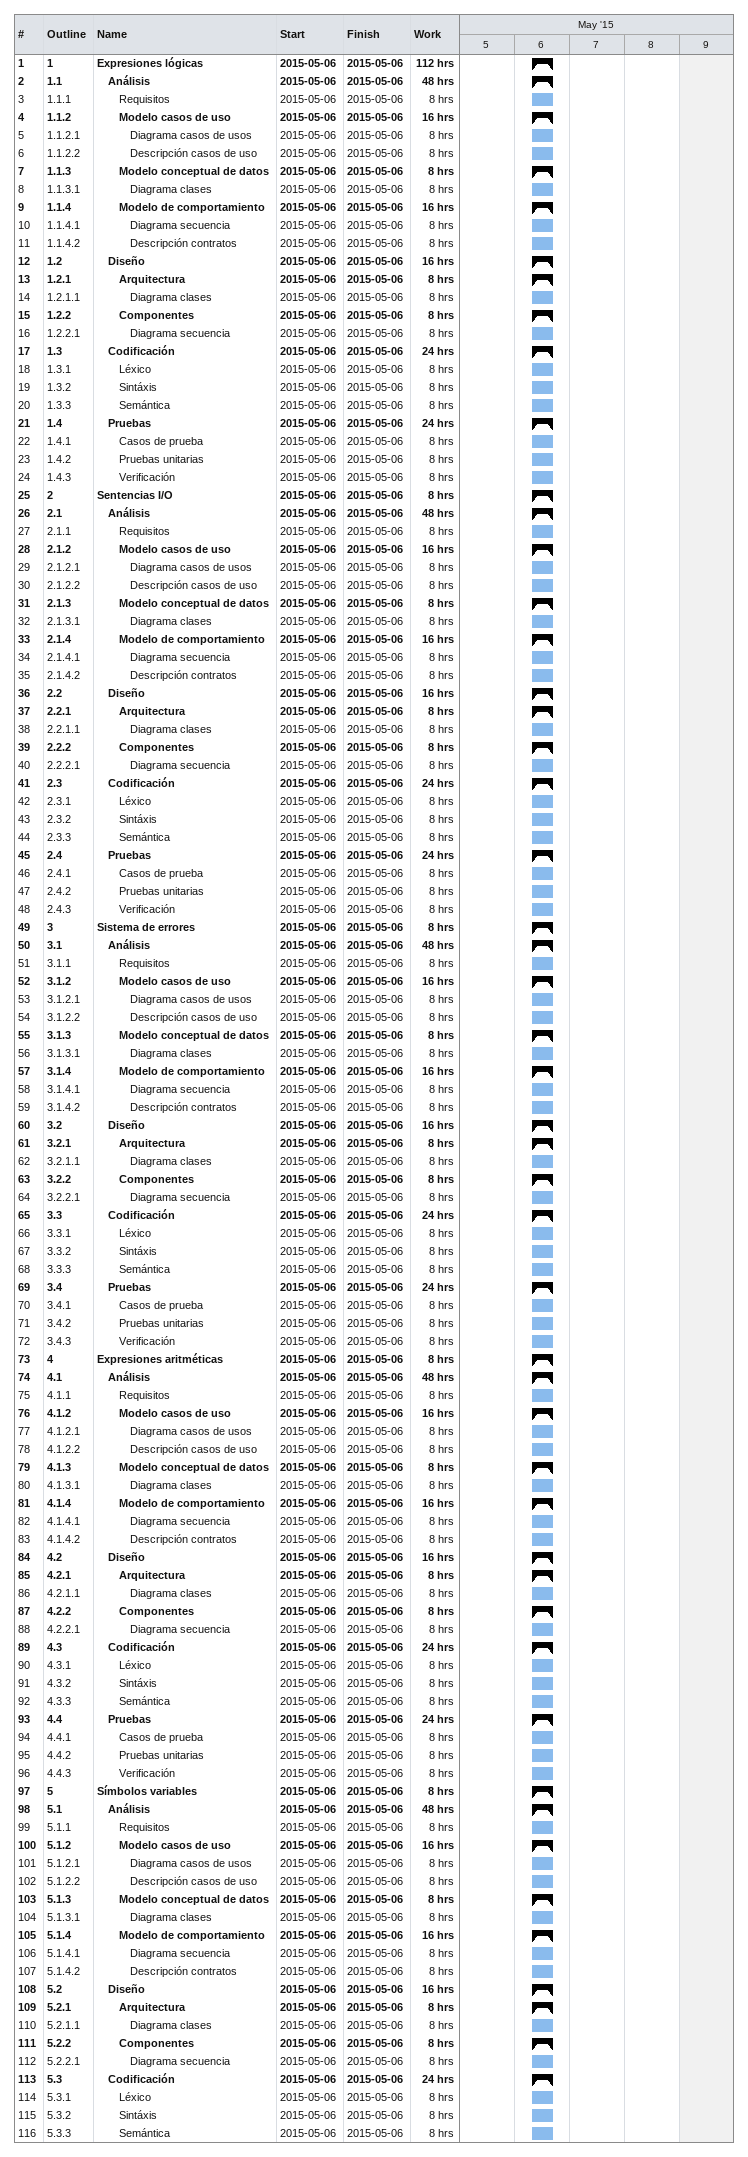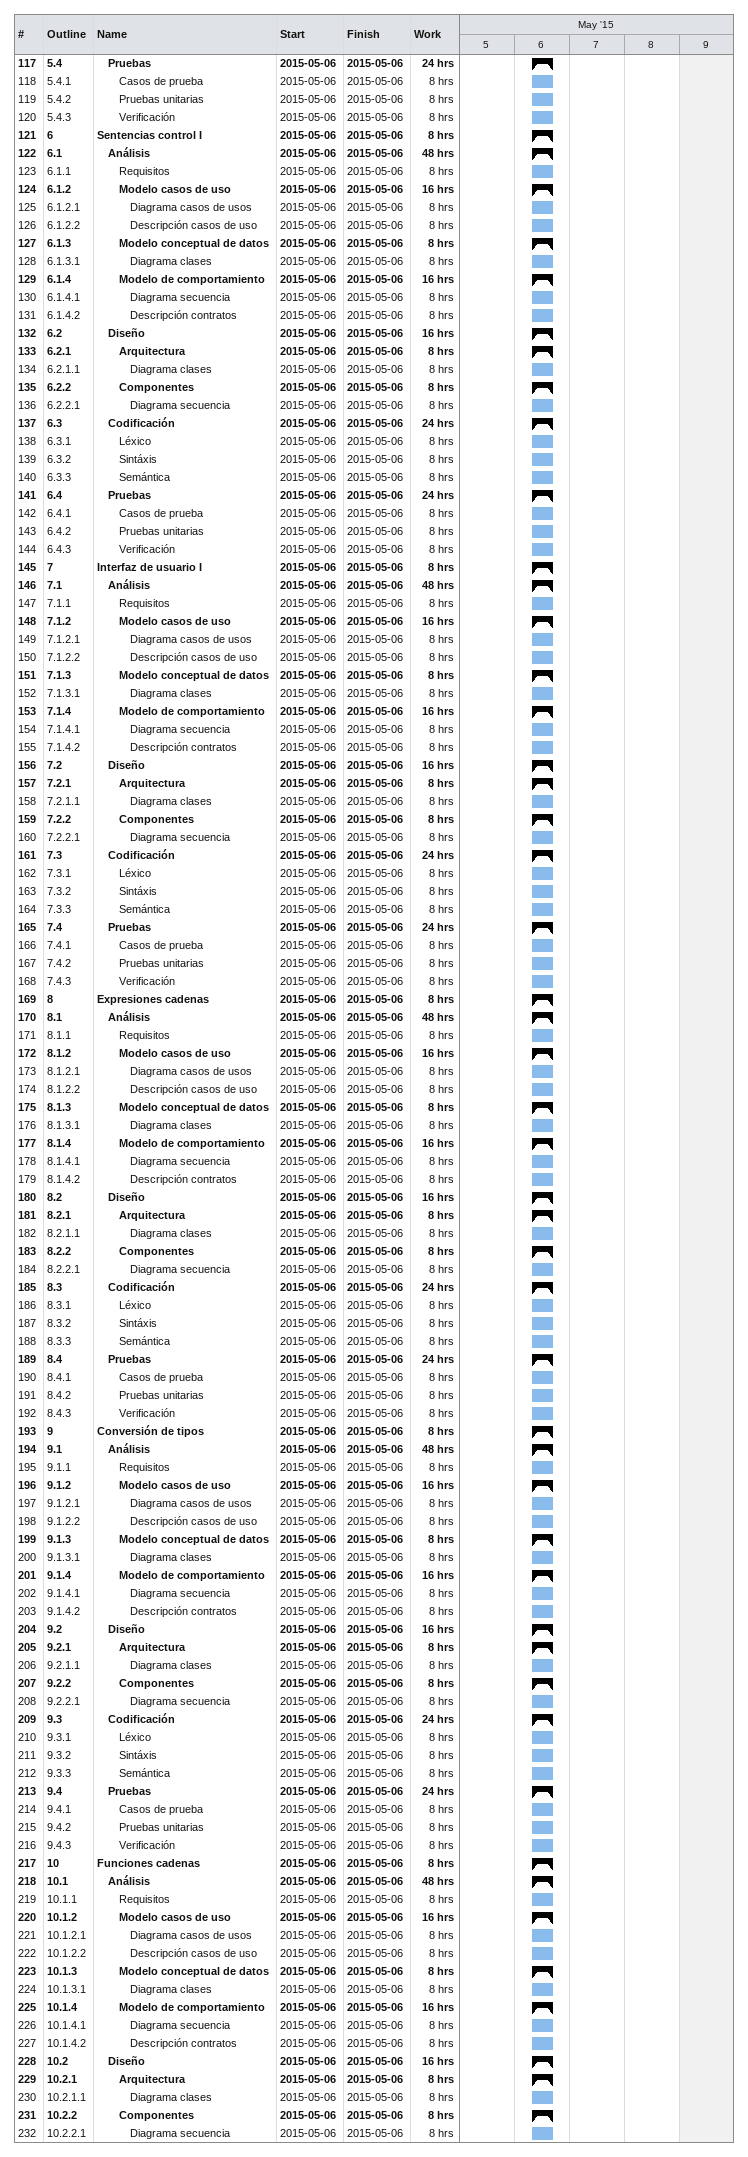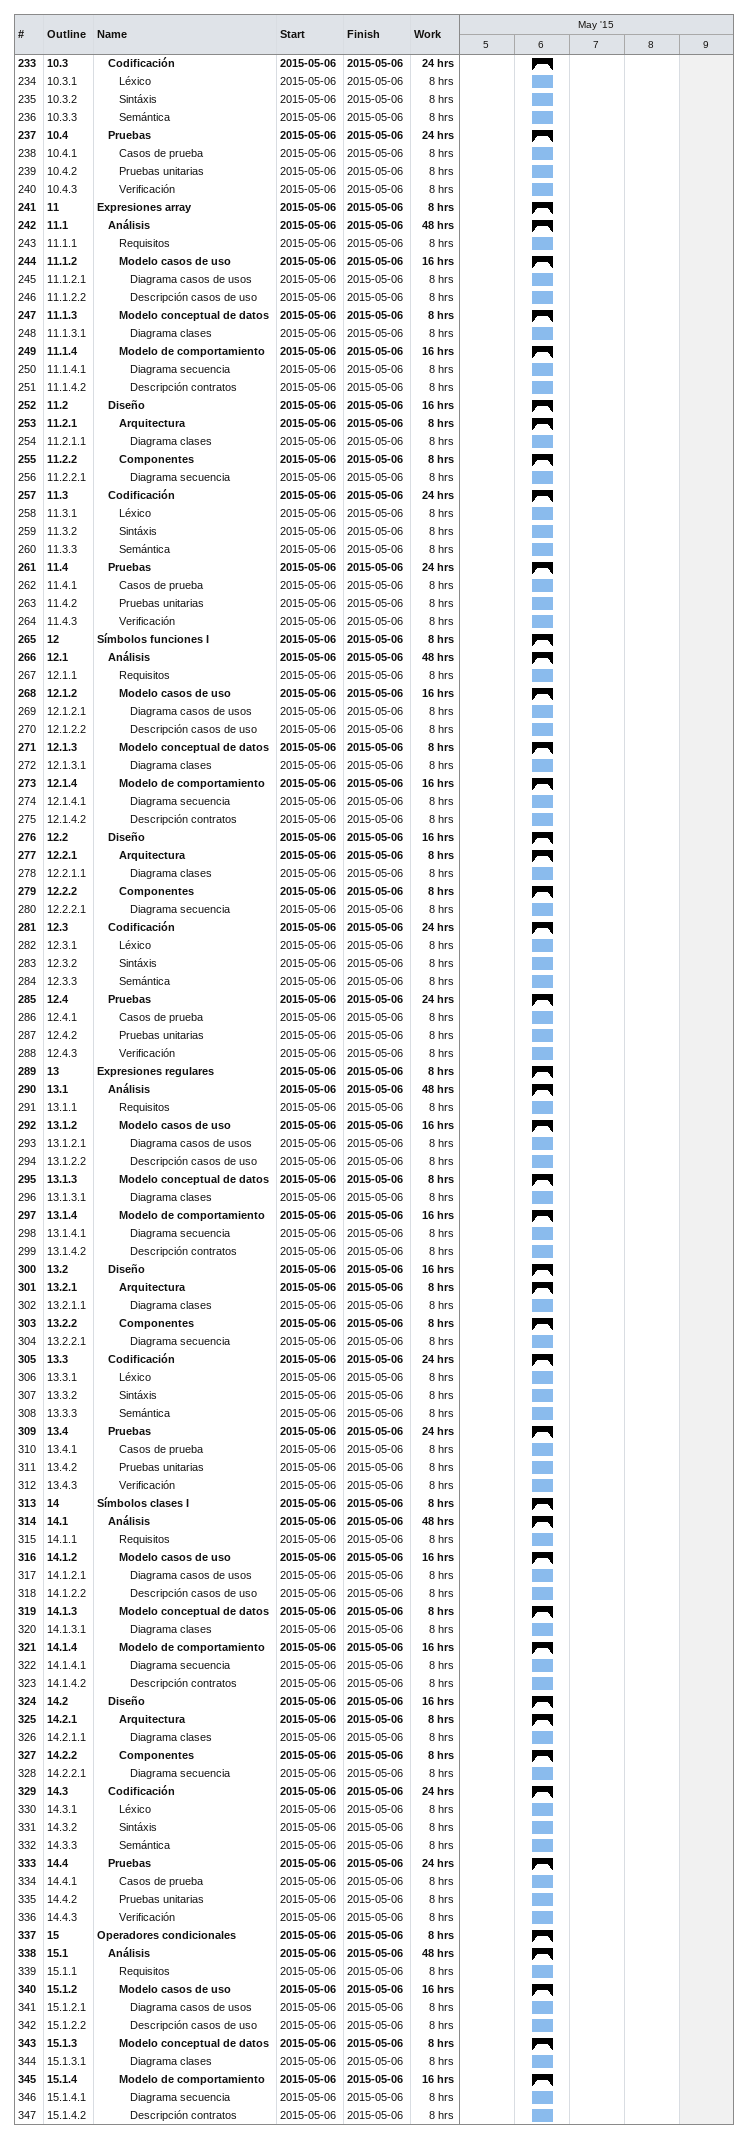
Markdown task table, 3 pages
| ID | WBS | Task | Start | Finish | Work (h) |
|---|---|---|---|---|---|
| 1 | 1 | **Expresiones lógicas** | 2015-05-06 | 2015-05-06 | 112 |
| 2 | 1.1 | **Análisis** | 2015-05-06 | 2015-05-06 | 48 |
| 3 | 1.1.1 | Requisitos | 2015-05-06 | 2015-05-06 | 8 |
| 4 | 1.1.2 | **Modelo casos de uso** | 2015-05-06 | 2015-05-06 | 16 |
| 5 | 1.1.2.1 | Diagrama casos de usos | 2015-05-06 | 2015-05-06 | 8 |
| 6 | 1.1.2.2 | Descripción casos de uso | 2015-05-06 | 2015-05-06 | 8 |
| 7 | 1.1.3 | **Modelo conceptual de datos** | 2015-05-06 | 2015-05-06 | 8 |
| 8 | 1.1.3.1 | Diagrama clases | 2015-05-06 | 2015-05-06 | 8 |
| 9 | 1.1.4 | **Modelo de comportamiento** | 2015-05-06 | 2015-05-06 | 16 |
| 10 | 1.1.4.1 | Diagrama secuencia | 2015-05-06 | 2015-05-06 | 8 |
| 11 | 1.1.4.2 | Descripción contratos | 2015-05-06 | 2015-05-06 | 8 |
| 12 | 1.2 | **Diseño** | 2015-05-06 | 2015-05-06 | 16 |
| 13 | 1.2.1 | **Arquitectura** | 2015-05-06 | 2015-05-06 | 8 |
| 14 | 1.2.1.1 | Diagrama clases | 2015-05-06 | 2015-05-06 | 8 |
| 15 | 1.2.2 | **Componentes** | 2015-05-06 | 2015-05-06 | 8 |
| 16 | 1.2.2.1 | Diagrama secuencia | 2015-05-06 | 2015-05-06 | 8 |
| 17 | 1.3 | **Codificación** | 2015-05-06 | 2015-05-06 | 24 |
| 18 | 1.3.1 | Léxico | 2015-05-06 | 2015-05-06 | 8 |
| 19 | 1.3.2 | Sintáxis | 2015-05-06 | 2015-05-06 | 8 |
| 20 | 1.3.3 | Semántica | 2015-05-06 | 2015-05-06 | 8 |
| 21 | 1.4 | **Pruebas** | 2015-05-06 | 2015-05-06 | 24 |
| 22 | 1.4.1 | Casos de prueba | 2015-05-06 | 2015-05-06 | 8 |
| 23 | 1.4.2 | Pruebas unitarias | 2015-05-06 | 2015-05-06 | 8 |
| 24 | 1.4.3 | Verificación | 2015-05-06 | 2015-05-06 | 8 |
| 25 | 2 | **Sentencias I/O** | 2015-05-06 | 2015-05-06 | 8 |
| 26 | 2.1 | **Análisis** | 2015-05-06 | 2015-05-06 | 48 |
| 27 | 2.1.1 | Requisitos | 2015-05-06 | 2015-05-06 | 8 |
| 28 | 2.1.2 | **Modelo casos de uso** | 2015-05-06 | 2015-05-06 | 16 |
| 29 | 2.1.2.1 | Diagrama casos de usos | 2015-05-06 | 2015-05-06 | 8 |
| 30 | 2.1.2.2 | Descripción casos de uso | 2015-05-06 | 2015-05-06 | 8 |
| 31 | 2.1.3 | **Modelo conceptual de datos** | 2015-05-06 | 2015-05-06 | 8 |
| 32 | 2.1.3.1 | Diagrama clases | 2015-05-06 | 2015-05-06 | 8 |
| 33 | 2.1.4 | **Modelo de comportamiento** | 2015-05-06 | 2015-05-06 | 16 |
| 34 | 2.1.4.1 | Diagrama secuencia | 2015-05-06 | 2015-05-06 | 8 |
| 35 | 2.1.4.2 | Descripción contratos | 2015-05-06 | 2015-05-06 | 8 |
| 36 | 2.2 | **Diseño** | 2015-05-06 | 2015-05-06 | 16 |
| 37 | 2.2.1 | **Arquitectura** | 2015-05-06 | 2015-05-06 | 8 |
| 38 | 2.2.1.1 | Diagrama clases | 2015-05-06 | 2015-05-06 | 8 |
| 39 | 2.2.2 | **Componentes** | 2015-05-06 | 2015-05-06 | 8 |
| 40 | 2.2.2.1 | Diagrama secuencia | 2015-05-06 | 2015-05-06 | 8 |
| 41 | 2.3 | **Codificación** | 2015-05-06 | 2015-05-06 | 24 |
| 42 | 2.3.1 | Léxico | 2015-05-06 | 2015-05-06 | 8 |
| 43 | 2.3.2 | Sintáxis | 2015-05-06 | 2015-05-06 | 8 |
| 44 | 2.3.3 | Semántica | 2015-05-06 | 2015-05-06 | 8 |
| 45 | 2.4 | **Pruebas** | 2015-05-06 | 2015-05-06 | 24 |
| 46 | 2.4.1 | Casos de prueba | 2015-05-06 | 2015-05-06 | 8 |
| 47 | 2.4.2 | Pruebas unitarias | 2015-05-06 | 2015-05-06 | 8 |
| 48 | 2.4.3 | Verificación | 2015-05-06 | 2015-05-06 | 8 |
| 49 | 3 | **Sistema de errores** | 2015-05-06 | 2015-05-06 | 8 |
| 50 | 3.1 | **Análisis** | 2015-05-06 | 2015-05-06 | 48 |
| 51 | 3.1.1 | Requisitos | 2015-05-06 | 2015-05-06 | 8 |
| 52 | 3.1.2 | **Modelo casos de uso** | 2015-05-06 | 2015-05-06 | 16 |
| 53 | 3.1.2.1 | Diagrama casos de usos | 2015-05-06 | 2015-05-06 | 8 |
| 54 | 3.1.2.2 | Descripción casos de uso | 2015-05-06 | 2015-05-06 | 8 |
| 55 | 3.1.3 | **Modelo conceptual de datos** | 2015-05-06 | 2015-05-06 | 8 |
| 56 | 3.1.3.1 | Diagrama clases | 2015-05-06 | 2015-05-06 | 8 |
| 57 | 3.1.4 | **Modelo de comportamiento** | 2015-05-06 | 2015-05-06 | 16 |
| 58 | 3.1.4.1 | Diagrama secuencia | 2015-05-06 | 2015-05-06 | 8 |
| 59 | 3.1.4.2 | Descripción contratos | 2015-05-06 | 2015-05-06 | 8 |
| 60 | 3.2 | **Diseño** | 2015-05-06 | 2015-05-06 | 16 |
| 61 | 3.2.1 | **Arquitectura** | 2015-05-06 | 2015-05-06 | 8 |
| 62 | 3.2.1.1 | Diagrama clases | 2015-05-06 | 2015-05-06 | 8 |
| 63 | 3.2.2 | **Componentes** | 2015-05-06 | 2015-05-06 | 8 |
| 64 | 3.2.2.1 | Diagrama secuencia | 2015-05-06 | 2015-05-06 | 8 |
| 65 | 3.3 | **Codificación** | 2015-05-06 | 2015-05-06 | 24 |
| 66 | 3.3.1 | Léxico | 2015-05-06 | 2015-05-06 | 8 |
| 67 | 3.3.2 | Sintáxis | 2015-05-06 | 2015-05-06 | 8 |
| 68 | 3.3.3 | Semántica | 2015-05-06 | 2015-05-06 | 8 |
| 69 | 3.4 | **Pruebas** | 2015-05-06 | 2015-05-06 | 24 |
| 70 | 3.4.1 | Casos de prueba | 2015-05-06 | 2015-05-06 | 8 |
| 71 | 3.4.2 | Pruebas unitarias | 2015-05-06 | 2015-05-06 | 8 |
| 72 | 3.4.3 | Verificación | 2015-05-06 | 2015-05-06 | 8 |
| 73 | 4 | **Expresiones aritméticas** | 2015-05-06 | 2015-05-06 | 8 |
| 74 | 4.1 | **Análisis** | 2015-05-06 | 2015-05-06 | 48 |
| 75 | 4.1.1 | Requisitos | 2015-05-06 | 2015-05-06 | 8 |
| 76 | 4.1.2 | **Modelo casos de uso** | 2015-05-06 | 2015-05-06 | 16 |
| 77 | 4.1.2.1 | Diagrama casos de usos | 2015-05-06 | 2015-05-06 | 8 |
| 78 | 4.1.2.2 | Descripción casos de uso | 2015-05-06 | 2015-05-06 | 8 |
| 79 | 4.1.3 | **Modelo conceptual de datos** | 2015-05-06 | 2015-05-06 | 8 |
| 80 | 4.1.3.1 | Diagrama clases | 2015-05-06 | 2015-05-06 | 8 |
| 81 | 4.1.4 | **Modelo de comportamiento** | 2015-05-06 | 2015-05-06 | 16 |
| 82 | 4.1.4.1 | Diagrama secuencia | 2015-05-06 | 2015-05-06 | 8 |
| 83 | 4.1.4.2 | Descripción contratos | 2015-05-06 | 2015-05-06 | 8 |
| 84 | 4.2 | **Diseño** | 2015-05-06 | 2015-05-06 | 16 |
| 85 | 4.2.1 | **Arquitectura** | 2015-05-06 | 2015-05-06 | 8 |
| 86 | 4.2.1.1 | Diagrama clases | 2015-05-06 | 2015-05-06 | 8 |
| 87 | 4.2.2 | **Componentes** | 2015-05-06 | 2015-05-06 | 8 |
| 88 | 4.2.2.1 | Diagrama secuencia | 2015-05-06 | 2015-05-06 | 8 |
| 89 | 4.3 | **Codificación** | 2015-05-06 | 2015-05-06 | 24 |
| 90 | 4.3.1 | Léxico | 2015-05-06 | 2015-05-06 | 8 |
| 91 | 4.3.2 | Sintáxis | 2015-05-06 | 2015-05-06 | 8 |
| 92 | 4.3.3 | Semántica | 2015-05-06 | 2015-05-06 | 8 |
| 93 | 4.4 | **Pruebas** | 2015-05-06 | 2015-05-06 | 24 |
| 94 | 4.4.1 | Casos de prueba | 2015-05-06 | 2015-05-06 | 8 |
| 95 | 4.4.2 | Pruebas unitarias | 2015-05-06 | 2015-05-06 | 8 |
| 96 | 4.4.3 | Verificación | 2015-05-06 | 2015-05-06 | 8 |
| 97 | 5 | **Símbolos variables** | 2015-05-06 | 2015-05-06 | 8 |
| 98 | 5.1 | **Análisis** | 2015-05-06 | 2015-05-06 | 48 |
| 99 | 5.1.1 | Requisitos | 2015-05-06 | 2015-05-06 | 8 |
| 100 | 5.1.2 | **Modelo casos de uso** | 2015-05-06 | 2015-05-06 | 16 |
| 101 | 5.1.2.1 | Diagrama casos de usos | 2015-05-06 | 2015-05-06 | 8 |
| 102 | 5.1.2.2 | Descripción casos de uso | 2015-05-06 | 2015-05-06 | 8 |
| 103 | 5.1.3 | **Modelo conceptual de datos** | 2015-05-06 | 2015-05-06 | 8 |
| 104 | 5.1.3.1 | Diagrama clases | 2015-05-06 | 2015-05-06 | 8 |
| 105 | 5.1.4 | **Modelo de comportamiento** | 2015-05-06 | 2015-05-06 | 16 |
| 106 | 5.1.4.1 | Diagrama secuencia | 2015-05-06 | 2015-05-06 | 8 |
| 107 | 5.1.4.2 | Descripción contratos | 2015-05-06 | 2015-05-06 | 8 |
| 108 | 5.2 | **Diseño** | 2015-05-06 | 2015-05-06 | 16 |
| 109 | 5.2.1 | **Arquitectura** | 2015-05-06 | 2015-05-06 | 8 |
| 110 | 5.2.1.1 | Diagrama clases | 2015-05-06 | 2015-05-06 | 8 |
| 111 | 5.2.2 | **Componentes** | 2015-05-06 | 2015-05-06 | 8 |
| 112 | 5.2.2.1 | Diagrama secuencia | 2015-05-06 | 2015-05-06 | 8 |
| 113 | 5.3 | **Codificación** | 2015-05-06 | 2015-05-06 | 24 |
| 114 | 5.3.1 | Léxico | 2015-05-06 | 2015-05-06 | 8 |
| 115 | 5.3.2 | Sintáxis | 2015-05-06 | 2015-05-06 | 8 |
| 116 | 5.3.3 | Semántica | 2015-05-06 | 2015-05-06 | 8 |
| 117 | 5.4 | **Pruebas** | 2015-05-06 | 2015-05-06 | 24 |
| 118 | 5.4.1 | Casos de prueba | 2015-05-06 | 2015-05-06 | 8 |
| 119 | 5.4.2 | Pruebas unitarias | 2015-05-06 | 2015-05-06 | 8 |
| 120 | 5.4.3 | Verificación | 2015-05-06 | 2015-05-06 | 8 |
| 121 | 6 | **Sentencias control I** | 2015-05-06 | 2015-05-06 | 8 |
| 122 | 6.1 | **Análisis** | 2015-05-06 | 2015-05-06 | 48 |
| 123 | 6.1.1 | Requisitos | 2015-05-06 | 2015-05-06 | 8 |
| 124 | 6.1.2 | **Modelo casos de uso** | 2015-05-06 | 2015-05-06 | 16 |
| 125 | 6.1.2.1 | Diagrama casos de usos | 2015-05-06 | 2015-05-06 | 8 |
| 126 | 6.1.2.2 | Descripción casos de uso | 2015-05-06 | 2015-05-06 | 8 |
| 127 | 6.1.3 | **Modelo conceptual de datos** | 2015-05-06 | 2015-05-06 | 8 |
| 128 | 6.1.3.1 | Diagrama clases | 2015-05-06 | 2015-05-06 | 8 |
| 129 | 6.1.4 | **Modelo de comportamiento** | 2015-05-06 | 2015-05-06 | 16 |
| 130 | 6.1.4.1 | Diagrama secuencia | 2015-05-06 | 2015-05-06 | 8 |
| 131 | 6.1.4.2 | Descripción contratos | 2015-05-06 | 2015-05-06 | 8 |
| 132 | 6.2 | **Diseño** | 2015-05-06 | 2015-05-06 | 16 |
| 133 | 6.2.1 | **Arquitectura** | 2015-05-06 | 2015-05-06 | 8 |
| 134 | 6.2.1.1 | Diagrama clases | 2015-05-06 | 2015-05-06 | 8 |
| 135 | 6.2.2 | **Componentes** | 2015-05-06 | 2015-05-06 | 8 |
| 136 | 6.2.2.1 | Diagrama secuencia | 2015-05-06 | 2015-05-06 | 8 |
| 137 | 6.3 | **Codificación** | 2015-05-06 | 2015-05-06 | 24 |
| 138 | 6.3.1 | Léxico | 2015-05-06 | 2015-05-06 | 8 |
| 139 | 6.3.2 | Sintáxis | 2015-05-06 | 2015-05-06 | 8 |
| 140 | 6.3.3 | Semántica | 2015-05-06 | 2015-05-06 | 8 |
| 141 | 6.4 | **Pruebas** | 2015-05-06 | 2015-05-06 | 24 |
| 142 | 6.4.1 | Casos de prueba | 2015-05-06 | 2015-05-06 | 8 |
| 143 | 6.4.2 | Pruebas unitarias | 2015-05-06 | 2015-05-06 | 8 |
| 144 | 6.4.3 | Verificación | 2015-05-06 | 2015-05-06 | 8 |
| 145 | 7 | **Interfaz de usuario I** | 2015-05-06 | 2015-05-06 | 8 |
| 146 | 7.1 | **Análisis** | 2015-05-06 | 2015-05-06 | 48 |
| 147 | 7.1.1 | Requisitos | 2015-05-06 | 2015-05-06 | 8 |
| 148 | 7.1.2 | **Modelo casos de uso** | 2015-05-06 | 2015-05-06 | 16 |
| 149 | 7.1.2.1 | Diagrama casos de usos | 2015-05-06 | 2015-05-06 | 8 |
| 150 | 7.1.2.2 | Descripción casos de uso | 2015-05-06 | 2015-05-06 | 8 |
| 151 | 7.1.3 | **Modelo conceptual de datos** | 2015-05-06 | 2015-05-06 | 8 |
| 152 | 7.1.3.1 | Diagrama clases | 2015-05-06 | 2015-05-06 | 8 |
| 153 | 7.1.4 | **Modelo de comportamiento** | 2015-05-06 | 2015-05-06 | 16 |
| 154 | 7.1.4.1 | Diagrama secuencia | 2015-05-06 | 2015-05-06 | 8 |
| 155 | 7.1.4.2 | Descripción contratos | 2015-05-06 | 2015-05-06 | 8 |
| 156 | 7.2 | **Diseño** | 2015-05-06 | 2015-05-06 | 16 |
| 157 | 7.2.1 | **Arquitectura** | 2015-05-06 | 2015-05-06 | 8 |
| 158 | 7.2.1.1 | Diagrama clases | 2015-05-06 | 2015-05-06 | 8 |
| 159 | 7.2.2 | **Componentes** | 2015-05-06 | 2015-05-06 | 8 |
| 160 | 7.2.2.1 | Diagrama secuencia | 2015-05-06 | 2015-05-06 | 8 |
| 161 | 7.3 | **Codificación** | 2015-05-06 | 2015-05-06 | 24 |
| 162 | 7.3.1 | Léxico | 2015-05-06 | 2015-05-06 | 8 |
| 163 | 7.3.2 | Sintáxis | 2015-05-06 | 2015-05-06 | 8 |
| 164 | 7.3.3 | Semántica | 2015-05-06 | 2015-05-06 | 8 |
| 165 | 7.4 | **Pruebas** | 2015-05-06 | 2015-05-06 | 24 |
| 166 | 7.4.1 | Casos de prueba | 2015-05-06 | 2015-05-06 | 8 |
| 167 | 7.4.2 | Pruebas unitarias | 2015-05-06 | 2015-05-06 | 8 |
| 168 | 7.4.3 | Verificación | 2015-05-06 | 2015-05-06 | 8 |
| 169 | 8 | **Expresiones cadenas** | 2015-05-06 | 2015-05-06 | 8 |
| 170 | 8.1 | **Análisis** | 2015-05-06 | 2015-05-06 | 48 |
| 171 | 8.1.1 | Requisitos | 2015-05-06 | 2015-05-06 | 8 |
| 172 | 8.1.2 | **Modelo casos de uso** | 2015-05-06 | 2015-05-06 | 16 |
| 173 | 8.1.2.1 | Diagrama casos de usos | 2015-05-06 | 2015-05-06 | 8 |
| 174 | 8.1.2.2 | Descripción casos de uso | 2015-05-06 | 2015-05-06 | 8 |
| 175 | 8.1.3 | **Modelo conceptual de datos** | 2015-05-06 | 2015-05-06 | 8 |
| 176 | 8.1.3.1 | Diagrama clases | 2015-05-06 | 2015-05-06 | 8 |
| 177 | 8.1.4 | **Modelo de comportamiento** | 2015-05-06 | 2015-05-06 | 16 |
| 178 | 8.1.4.1 | Diagrama secuencia | 2015-05-06 | 2015-05-06 | 8 |
| 179 | 8.1.4.2 | Descripción contratos | 2015-05-06 | 2015-05-06 | 8 |
| 180 | 8.2 | **Diseño** | 2015-05-06 | 2015-05-06 | 16 |
| 181 | 8.2.1 | **Arquitectura** | 2015-05-06 | 2015-05-06 | 8 |
| 182 | 8.2.1.1 | Diagrama clases | 2015-05-06 | 2015-05-06 | 8 |
| 183 | 8.2.2 | **Componentes** | 2015-05-06 | 2015-05-06 | 8 |
| 184 | 8.2.2.1 | Diagrama secuencia | 2015-05-06 | 2015-05-06 | 8 |
| 185 | 8.3 | **Codificación** | 2015-05-06 | 2015-05-06 | 24 |
| 186 | 8.3.1 | Léxico | 2015-05-06 | 2015-05-06 | 8 |
| 187 | 8.3.2 | Sintáxis | 2015-05-06 | 2015-05-06 | 8 |
| 188 | 8.3.3 | Semántica | 2015-05-06 | 2015-05-06 | 8 |
| 189 | 8.4 | **Pruebas** | 2015-05-06 | 2015-05-06 | 24 |
| 190 | 8.4.1 | Casos de prueba | 2015-05-06 | 2015-05-06 | 8 |
| 191 | 8.4.2 | Pruebas unitarias | 2015-05-06 | 2015-05-06 | 8 |
| 192 | 8.4.3 | Verificación | 2015-05-06 | 2015-05-06 | 8 |
| 193 | 9 | **Conversión de tipos** | 2015-05-06 | 2015-05-06 | 8 |
| 194 | 9.1 | **Análisis** | 2015-05-06 | 2015-05-06 | 48 |
| 195 | 9.1.1 | Requisitos | 2015-05-06 | 2015-05-06 | 8 |
| 196 | 9.1.2 | **Modelo casos de uso** | 2015-05-06 | 2015-05-06 | 16 |
| 197 | 9.1.2.1 | Diagrama casos de usos | 2015-05-06 | 2015-05-06 | 8 |
| 198 | 9.1.2.2 | Descripción casos de uso | 2015-05-06 | 2015-05-06 | 8 |
| 199 | 9.1.3 | **Modelo conceptual de datos** | 2015-05-06 | 2015-05-06 | 8 |
| 200 | 9.1.3.1 | Diagrama clases | 2015-05-06 | 2015-05-06 | 8 |
| 201 | 9.1.4 | **Modelo de comportamiento** | 2015-05-06 | 2015-05-06 | 16 |
| 202 | 9.1.4.1 | Diagrama secuencia | 2015-05-06 | 2015-05-06 | 8 |
| 203 | 9.1.4.2 | Descripción contratos | 2015-05-06 | 2015-05-06 | 8 |
| 204 | 9.2 | **Diseño** | 2015-05-06 | 2015-05-06 | 16 |
| 205 | 9.2.1 | **Arquitectura** | 2015-05-06 | 2015-05-06 | 8 |
| 206 | 9.2.1.1 | Diagrama clases | 2015-05-06 | 2015-05-06 | 8 |
| 207 | 9.2.2 | **Componentes** | 2015-05-06 | 2015-05-06 | 8 |
| 208 | 9.2.2.1 | Diagrama secuencia | 2015-05-06 | 2015-05-06 | 8 |
| 209 | 9.3 | **Codificación** | 2015-05-06 | 2015-05-06 | 24 |
| 210 | 9.3.1 | Léxico | 2015-05-06 | 2015-05-06 | 8 |
| 211 | 9.3.2 | Sintáxis | 2015-05-06 | 2015-05-06 | 8 |
| 212 | 9.3.3 | Semántica | 2015-05-06 | 2015-05-06 | 8 |
| 213 | 9.4 | **Pruebas** | 2015-05-06 | 2015-05-06 | 24 |
| 214 | 9.4.1 | Casos de prueba | 2015-05-06 | 2015-05-06 | 8 |
| 215 | 9.4.2 | Pruebas unitarias | 2015-05-06 | 2015-05-06 | 8 |
| 216 | 9.4.3 | Verificación | 2015-05-06 | 2015-05-06 | 8 |
| 217 | 10 | **Funciones cadenas** | 2015-05-06 | 2015-05-06 | 8 |
| 218 | 10.1 | **Análisis** | 2015-05-06 | 2015-05-06 | 48 |
| 219 | 10.1.1 | Requisitos | 2015-05-06 | 2015-05-06 | 8 |
| 220 | 10.1.2 | **Modelo casos de uso** | 2015-05-06 | 2015-05-06 | 16 |
| 221 | 10.1.2.1 | Diagrama casos de usos | 2015-05-06 | 2015-05-06 | 8 |
| 222 | 10.1.2.2 | Descripción casos de uso | 2015-05-06 | 2015-05-06 | 8 |
| 223 | 10.1.3 | **Modelo conceptual de datos** | 2015-05-06 | 2015-05-06 | 8 |
| 224 | 10.1.3.1 | Diagrama clases | 2015-05-06 | 2015-05-06 | 8 |
| 225 | 10.1.4 | **Modelo de comportamiento** | 2015-05-06 | 2015-05-06 | 16 |
| 226 | 10.1.4.1 | Diagrama secuencia | 2015-05-06 | 2015-05-06 | 8 |
| 227 | 10.1.4.2 | Descripción contratos | 2015-05-06 | 2015-05-06 | 8 |
| 228 | 10.2 | **Diseño** | 2015-05-06 | 2015-05-06 | 16 |
| 229 | 10.2.1 | **Arquitectura** | 2015-05-06 | 2015-05-06 | 8 |
| 230 | 10.2.1.1 | Diagrama clases | 2015-05-06 | 2015-05-06 | 8 |
| 231 | 10.2.2 | **Componentes** | 2015-05-06 | 2015-05-06 | 8 |
| 232 | 10.2.2.1 | Diagrama secuencia | 2015-05-06 | 2015-05-06 | 8 |
| 233 | 10.3 | **Codificación** | 2015-05-06 | 2015-05-06 | 24 |
| 234 | 10.3.1 | Léxico | 2015-05-06 | 2015-05-06 | 8 |
| 235 | 10.3.2 | Sintáxis | 2015-05-06 | 2015-05-06 | 8 |
| 236 | 10.3.3 | Semántica | 2015-05-06 | 2015-05-06 | 8 |
| 237 | 10.4 | **Pruebas** | 2015-05-06 | 2015-05-06 | 24 |
| 238 | 10.4.1 | Casos de prueba | 2015-05-06 | 2015-05-06 | 8 |
| 239 | 10.4.2 | Pruebas unitarias | 2015-05-06 | 2015-05-06 | 8 |
| 240 | 10.4.3 | Verificación | 2015-05-06 | 2015-05-06 | 8 |
| 241 | 11 | **Expresiones array** | 2015-05-06 | 2015-05-06 | 8 |
| 242 | 11.1 | **Análisis** | 2015-05-06 | 2015-05-06 | 48 |
| 243 | 11.1.1 | Requisitos | 2015-05-06 | 2015-05-06 | 8 |
| 244 | 11.1.2 | **Modelo casos de uso** | 2015-05-06 | 2015-05-06 | 16 |
| 245 | 11.1.2.1 | Diagrama casos de usos | 2015-05-06 | 2015-05-06 | 8 |
| 246 | 11.1.2.2 | Descripción casos de uso | 2015-05-06 | 2015-05-06 | 8 |
| 247 | 11.1.3 | **Modelo conceptual de datos** | 2015-05-06 | 2015-05-06 | 8 |
| 248 | 11.1.3.1 | Diagrama clases | 2015-05-06 | 2015-05-06 | 8 |
| 249 | 11.1.4 | **Modelo de comportamiento** | 2015-05-06 | 2015-05-06 | 16 |
| 250 | 11.1.4.1 | Diagrama secuencia | 2015-05-06 | 2015-05-06 | 8 |
| 251 | 11.1.4.2 | Descripción contratos | 2015-05-06 | 2015-05-06 | 8 |
| 252 | 11.2 | **Diseño** | 2015-05-06 | 2015-05-06 | 16 |
| 253 | 11.2.1 | **Arquitectura** | 2015-05-06 | 2015-05-06 | 8 |
| 254 | 11.2.1.1 | Diagrama clases | 2015-05-06 | 2015-05-06 | 8 |
| 255 | 11.2.2 | **Componentes** | 2015-05-06 | 2015-05-06 | 8 |
| 256 | 11.2.2.1 | Diagrama secuencia | 2015-05-06 | 2015-05-06 | 8 |
| 257 | 11.3 | **Codificación** | 2015-05-06 | 2015-05-06 | 24 |
| 258 | 11.3.1 | Léxico | 2015-05-06 | 2015-05-06 | 8 |
| 259 | 11.3.2 | Sintáxis | 2015-05-06 | 2015-05-06 | 8 |
| 260 | 11.3.3 | Semántica | 2015-05-06 | 2015-05-06 | 8 |
| 261 | 11.4 | **Pruebas** | 2015-05-06 | 2015-05-06 | 24 |
| 262 | 11.4.1 | Casos de prueba | 2015-05-06 | 2015-05-06 | 8 |
| 263 | 11.4.2 | Pruebas unitarias | 2015-05-06 | 2015-05-06 | 8 |
| 264 | 11.4.3 | Verificación | 2015-05-06 | 2015-05-06 | 8 |
| 265 | 12 | **Símbolos funciones I** | 2015-05-06 | 2015-05-06 | 8 |
| 266 | 12.1 | **Análisis** | 2015-05-06 | 2015-05-06 | 48 |
| 267 | 12.1.1 | Requisitos | 2015-05-06 | 2015-05-06 | 8 |
| 268 | 12.1.2 | **Modelo casos de uso** | 2015-05-06 | 2015-05-06 | 16 |
| 269 | 12.1.2.1 | Diagrama casos de usos | 2015-05-06 | 2015-05-06 | 8 |
| 270 | 12.1.2.2 | Descripción casos de uso | 2015-05-06 | 2015-05-06 | 8 |
| 271 | 12.1.3 | **Modelo conceptual de datos** | 2015-05-06 | 2015-05-06 | 8 |
| 272 | 12.1.3.1 | Diagrama clases | 2015-05-06 | 2015-05-06 | 8 |
| 273 | 12.1.4 | **Modelo de comportamiento** | 2015-05-06 | 2015-05-06 | 16 |
| 274 | 12.1.4.1 | Diagrama secuencia | 2015-05-06 | 2015-05-06 | 8 |
| 275 | 12.1.4.2 | Descripción contratos | 2015-05-06 | 2015-05-06 | 8 |
| 276 | 12.2 | **Diseño** | 2015-05-06 | 2015-05-06 | 16 |
| 277 | 12.2.1 | **Arquitectura** | 2015-05-06 | 2015-05-06 | 8 |
| 278 | 12.2.1.1 | Diagrama clases | 2015-05-06 | 2015-05-06 | 8 |
| 279 | 12.2.2 | **Componentes** | 2015-05-06 | 2015-05-06 | 8 |
| 280 | 12.2.2.1 | Diagrama secuencia | 2015-05-06 | 2015-05-06 | 8 |
| 281 | 12.3 | **Codificación** | 2015-05-06 | 2015-05-06 | 24 |
| 282 | 12.3.1 | Léxico | 2015-05-06 | 2015-05-06 | 8 |
| 283 | 12.3.2 | Sintáxis | 2015-05-06 | 2015-05-06 | 8 |
| 284 | 12.3.3 | Semántica | 2015-05-06 | 2015-05-06 | 8 |
| 285 | 12.4 | **Pruebas** | 2015-05-06 | 2015-05-06 | 24 |
| 286 | 12.4.1 | Casos de prueba | 2015-05-06 | 2015-05-06 | 8 |
| 287 | 12.4.2 | Pruebas unitarias | 2015-05-06 | 2015-05-06 | 8 |
| 288 | 12.4.3 | Verificación | 2015-05-06 | 2015-05-06 | 8 |
| 289 | 13 | **Expresiones regulares** | 2015-05-06 | 2015-05-06 | 8 |
| 290 | 13.1 | **Análisis** | 2015-05-06 | 2015-05-06 | 48 |
| 291 | 13.1.1 | Requisitos | 2015-05-06 | 2015-05-06 | 8 |
| 292 | 13.1.2 | **Modelo casos de uso** | 2015-05-06 | 2015-05-06 | 16 |
| 293 | 13.1.2.1 | Diagrama casos de usos | 2015-05-06 | 2015-05-06 | 8 |
| 294 | 13.1.2.2 | Descripción casos de uso | 2015-05-06 | 2015-05-06 | 8 |
| 295 | 13.1.3 | **Modelo conceptual de datos** | 2015-05-06 | 2015-05-06 | 8 |
| 296 | 13.1.3.1 | Diagrama clases | 2015-05-06 | 2015-05-06 | 8 |
| 297 | 13.1.4 | **Modelo de comportamiento** | 2015-05-06 | 2015-05-06 | 16 |
| 298 | 13.1.4.1 | Diagrama secuencia | 2015-05-06 | 2015-05-06 | 8 |
| 299 | 13.1.4.2 | Descripción contratos | 2015-05-06 | 2015-05-06 | 8 |
| 300 | 13.2 | **Diseño** | 2015-05-06 | 2015-05-06 | 16 |
| 301 | 13.2.1 | **Arquitectura** | 2015-05-06 | 2015-05-06 | 8 |
| 302 | 13.2.1.1 | Diagrama clases | 2015-05-06 | 2015-05-06 | 8 |
| 303 | 13.2.2 | **Componentes** | 2015-05-06 | 2015-05-06 | 8 |
| 304 | 13.2.2.1 | Diagrama secuencia | 2015-05-06 | 2015-05-06 | 8 |
| 305 | 13.3 | **Codificación** | 2015-05-06 | 2015-05-06 | 24 |
| 306 | 13.3.1 | Léxico | 2015-05-06 | 2015-05-06 | 8 |
| 307 | 13.3.2 | Sintáxis | 2015-05-06 | 2015-05-06 | 8 |
| 308 | 13.3.3 | Semántica | 2015-05-06 | 2015-05-06 | 8 |
| 309 | 13.4 | **Pruebas** | 2015-05-06 | 2015-05-06 | 24 |
| 310 | 13.4.1 | Casos de prueba | 2015-05-06 | 2015-05-06 | 8 |
| 311 | 13.4.2 | Pruebas unitarias | 2015-05-06 | 2015-05-06 | 8 |
| 312 | 13.4.3 | Verificación | 2015-05-06 | 2015-05-06 | 8 |
| 313 | 14 | **Símbolos clases I** | 2015-05-06 | 2015-05-06 | 8 |
| 314 | 14.1 | **Análisis** | 2015-05-06 | 2015-05-06 | 48 |
| 315 | 14.1.1 | Requisitos | 2015-05-06 | 2015-05-06 | 8 |
| 316 | 14.1.2 | **Modelo casos de uso** | 2015-05-06 | 2015-05-06 | 16 |
| 317 | 14.1.2.1 | Diagrama casos de usos | 2015-05-06 | 2015-05-06 | 8 |
| 318 | 14.1.2.2 | Descripción casos de uso | 2015-05-06 | 2015-05-06 | 8 |
| 319 | 14.1.3 | **Modelo conceptual de datos** | 2015-05-06 | 2015-05-06 | 8 |
| 320 | 14.1.3.1 | Diagrama clases | 2015-05-06 | 2015-05-06 | 8 |
| 321 | 14.1.4 | **Modelo de comportamiento** | 2015-05-06 | 2015-05-06 | 16 |
| 322 | 14.1.4.1 | Diagrama secuencia | 2015-05-06 | 2015-05-06 | 8 |
| 323 | 14.1.4.2 | Descripción contratos | 2015-05-06 | 2015-05-06 | 8 |
| 324 | 14.2 | **Diseño** | 2015-05-06 | 2015-05-06 | 16 |
| 325 | 14.2.1 | **Arquitectura** | 2015-05-06 | 2015-05-06 | 8 |
| 326 | 14.2.1.1 | Diagrama clases | 2015-05-06 | 2015-05-06 | 8 |
| 327 | 14.2.2 | **Componentes** | 2015-05-06 | 2015-05-06 | 8 |
| 328 | 14.2.2.1 | Diagrama secuencia | 2015-05-06 | 2015-05-06 | 8 |
| 329 | 14.3 | **Codificación** | 2015-05-06 | 2015-05-06 | 24 |
| 330 | 14.3.1 | Léxico | 2015-05-06 | 2015-05-06 | 8 |
| 331 | 14.3.2 | Sintáxis | 2015-05-06 | 2015-05-06 | 8 |
| 332 | 14.3.3 | Semántica | 2015-05-06 | 2015-05-06 | 8 |
| 333 | 14.4 | **Pruebas** | 2015-05-06 | 2015-05-06 | 24 |
| 334 | 14.4.1 | Casos de prueba | 2015-05-06 | 2015-05-06 | 8 |
| 335 | 14.4.2 | Pruebas unitarias | 2015-05-06 | 2015-05-06 | 8 |
| 336 | 14.4.3 | Verificación | 2015-05-06 | 2015-05-06 | 8 |
| 337 | 15 | **Operadores condicionales** | 2015-05-06 | 2015-05-06 | 8 |
| 338 | 15.1 | **Análisis** | 2015-05-06 | 2015-05-06 | 48 |
| 339 | 15.1.1 | Requisitos | 2015-05-06 | 2015-05-06 | 8 |
| 340 | 15.1.2 | **Modelo casos de uso** | 2015-05-06 | 2015-05-06 | 16 |
| 341 | 15.1.2.1 | Diagrama casos de usos | 2015-05-06 | 2015-05-06 | 8 |
| 342 | 15.1.2.2 | Descripción casos de uso | 2015-05-06 | 2015-05-06 | 8 |
| 343 | 15.1.3 | **Modelo conceptual de datos** | 2015-05-06 | 2015-05-06 | 8 |
| 344 | 15.1.3.1 | Diagrama clases | 2015-05-06 | 2015-05-06 | 8 |
| 345 | 15.1.4 | **Modelo de comportamiento** | 2015-05-06 | 2015-05-06 | 16 |
| 346 | 15.1.4.1 | Diagrama secuencia | 2015-05-06 | 2015-05-06 | 8 |
| 347 | 15.1.4.2 | Descripción contratos | 2015-05-06 | 2015-05-06 | 8 |
